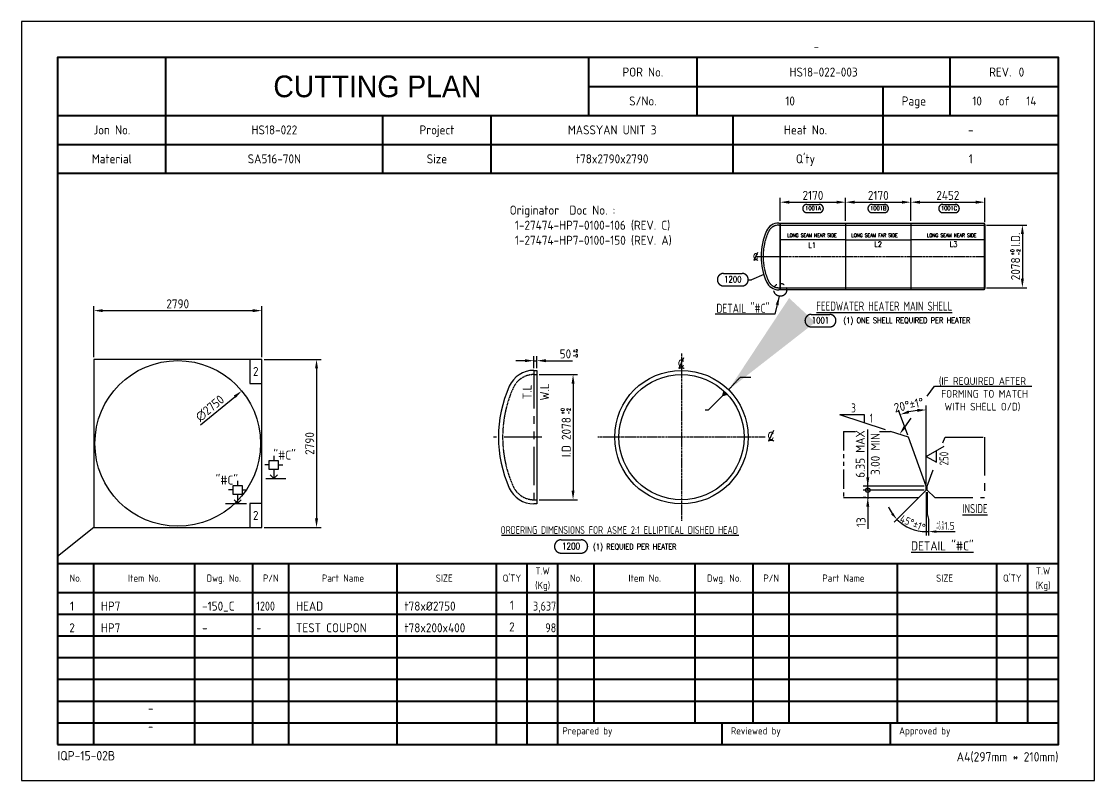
# Model space of a CAD drawing. Header units: millimetres. Extents: x -47360 to 661737, y -45870 to 354580.
# Drawn here: x 80000 to 97820, y 60000 to 72600 of the extents above; entities that cross this region are included whole.
import ezdxf
from ezdxf.enums import TextEntityAlignment as Align

# ---------------------------------------------------------------- set-up
doc = ezdxf.new("R2010")
doc.units = ezdxf.units.MM
doc.header["$LTSCALE"] = 10
for name, pattern in [('CENTER', [2, 1.25, -0.25, 0.25, -0.25]), ('CONT', [1, 1, 0]), ('DASHED', [0.75, 0.5, -0.25]), ('PHANTOM', [63.5, 31.75, -6.35, 6.35, -6.35, 6.35, -6.35])]:
    doc.linetypes.add(name, pattern=pattern)
for name, color, linetype in [('01_1  078xØ2750', 7, 'Continuous'), ('02_2  078x400x200', 7, 'Continuous'), ('11', 2, 'Continuous'), ('12', 1, 'CENTER'), ('12_Ejes principales', 1, 'CENTER'), ('13', 4, 'PHANTOM'), ('14', 3, 'DASHED'), ('15', 7, 'Continuous'), ('17', 7, 'Continuous'), ('GEN-ANN', 7, 'CONT'), ('GEN-TXT', 7, 'CONT'), ('N10_1  078x2790x2790', 7, 'Continuous'), ('T', 2, 'Continuous')]:
    doc.layers.add(name, color=color, linetype=linetype)
doc.layers.add('PAGE', color=9, linetype='Continuous', plot=False)
doc.layers.add('TITLE', color=15, linetype='Continuous', lineweight=40)
doc.styles.add('FRACTION', font='romans.shx', dxfattribs={"bigfont": 'FRACTION.shx'})
doc.styles.add('ROMANS', font='romans')
doc.styles.add('SIMPLEX', font='romans.shx', dxfattribs={"width": 0.8})
doc.styles.get("Standard").update_dxf_attribs({"font": 'isocp2.shx', "bigfont": 'whgtxt.shx'})
doc.dimstyles.new('ISO-25', dxfattribs={"dimscale": 60, "dimtxt": 2.5, "dimasz": 2.5, "dimexe": 1.25, "dimexo": 0.625, "dimtad": 1, "dimdec": 0, "dimdsep": 46, "dimtxsty": 'Standard', "dimcen": 2.5, "dimclrt": 2, "dimadec": 0, "dimazin": 0, "dimtfac": 1, "dimtdec": 0, "dimtmove": 0, "dimatfit": 3, "dimfxl": 1, "dimarcsym": 0})
doc.dimstyles.new('ISO-25 x2', dxfattribs={"dimscale": 60, "dimtxt": 2.5, "dimasz": 2.5, "dimexe": 1.25, "dimexo": 0.625, "dimtad": 1, "dimdec": 0, "dimlfac": 2, "dimdsep": 46, "dimtxsty": 'Standard', "dimcen": 2.5, "dimclrt": 2, "dimadec": 0, "dimazin": 0, "dimtfac": 1, "dimtdec": 0, "dimtmove": 0, "dimatfit": 3, "dimfxl": 1, "dimarcsym": 0})
doc.dimstyles.get("Standard").update_dxf_attribs({"dimtxt": 1, "dimasz": 1, "dimexe": 1, "dimexo": 1, "dimgap": 1, "dimtad": 1, "dimtxsty": 'Standard', "dimcen": 2.5, "dimadec": 0, "dimazin": 0, "dimtfac": 1, "dimtmove": 0, "dimatfit": 3, "dimfxl": 1, "dimarcsym": 0})

# ---------------------------------------------------------------- blocks, each defined once
blk = doc.blocks.new('CP00')
at = {"layer": 'PAGE'}
blk.add_line((20, 70), (10, 62), dxfattribs=at)
blk.add_lwpolyline([(0, 0), (297, 0), (297, 210), (0, 210)], close=True, dxfattribs=at)
at = {"layer": 'TITLE'}
for p, q in [((40, 184), (40, 200)), ((157, 184), (157, 200)), ((10, 184), (287, 184)), ((10, 168), (287, 168)), ((10, 60), (287, 60)), ((148.5, 16), (287, 16))]:
    blk.add_line(p, q, dxfattribs=at)
at = {"layer": 'TITLE', "color": 8}
for p, q in [((187, 184), (187, 200)), ((257, 184), (257, 192)), ((40, 168), (40, 184)), ((130, 168), (130, 184)), ((238.5, 168), (238.5, 184)), ((10, 176), (287, 176)), ((20, 10), (20, 60)), ((48, 10), (48, 60)), ((64, 10), (64, 60)), ((74, 10), (74, 60)), ((104, 10), (104, 60)), ((131.5, 10), (131.5, 60)), ((140, 10), (140, 60)), ((158.5, 16), (158.5, 60)), ((186.5, 16), (186.5, 60)), ((202.5, 16), (202.5, 60)), ((212.5, 16), (212.5, 60)), ((242.5, 16), (242.5, 60)), ((270, 16), (270, 60)), ((278.5, 16), (278.5, 60)), ((10, 52), (287, 52)), ((10, 46), (287, 46)), ((10, 40), (287, 40)), ((10, 34), (287, 34)), ((10, 28), (287, 28)), ((10, 22), (287, 22)), ((10, 16), (148.5, 16)), ((193.8, 16), (193.8, 10)), ((240.4, 16), (240.4, 10))]:
    blk.add_line(p, q, dxfattribs=at)
at = {"layer": 'TITLE', "color": 9}
for p, q in [((257, 192), (257, 200)), ((157, 192), (287, 192)), ((238.5, 184), (238.5, 192)), ((100, 168), (100, 184)), ((197, 168), (197, 184)), ((148.5, 10), (148.5, 60))]:
    blk.add_line(p, q, dxfattribs=at)
at = {"layer": 'TITLE', "color": 15}
blk.add_lwpolyline([(10, 10), (287, 10), (287, 200), (10, 200)], close=True, dxfattribs=at)
at = {"layer": 'PAGE', "color": 2}
blk.add_attdef('ATT_NESTINGPLANNO', text='', height=2.5, dxfattribs=at).set_placement((220, 203), align=Align.MIDDLE_CENTER)
for tag, p in [('ATT_OWNERITEMNO', (35, 7.09)), ('ATT_PARTNAME', (35, 2.09))]:
    blk.add_attdef(tag, text='', height=2.5, dxfattribs=at).set_placement(p, align=Align.MIDDLE_LEFT)
at = {"layer": 'TITLE', "color": 2}
for s, height, p in [('POR No.', 2.5, (172, 196)), ('S/No.', 2.5, (172, 188)), ('Page', 2.5, (247, 188)), ('of', 2.5, (272, 188)), ('Jon No.', 2.5, (25, 180)), ('Project', 2.5, (115, 180)), ('Heat No.', 2.5, (217, 180)), ('-', 2.5, (262.75, 180)), ('Material', 2.5, (25, 172)), ('Size', 2.5, (115, 172)), ("Q'ty", 2.5, (217, 172)), ('No.', 2, (15, 56)), ('Item No.', 2, (34, 56)), ('Dwg. No.', 2, (56, 56)), ('P/N', 2, (69, 56)), ('Part Name', 2, (89, 56)), ('SIZE', 2, (117, 56)), ("Q'TY", 2, (135.75, 56)), ('T.W', 2, (144.25, 58)), ('No.', 2, (153.5, 56)), ('Item No.', 2, (172.5, 56)), ('Dwg. No.', 2, (194.5, 56)), ('P/N', 2, (207.5, 56)), ('Part Name', 2, (227.5, 56)), ('SIZE', 2, (255.5, 56)), ("Q'TY", 2, (274.25, 56)), ('T.W', 2, (282.75, 58)), ('(Kg)', 2, (144.25, 54)), ('(Kg)', 2, (282.75, 54))]:
    blk.add_text(s, height=height, dxfattribs=at).set_placement(p, align=Align.MIDDLE_CENTER)
blk.add_text('REV.', height=2.5, dxfattribs=at).set_placement((274, 196), align=Align.MIDDLE_RIGHT)
blk.add_text('0', height=2.5, dxfattribs=at).set_placement((276, 196), align=Align.MIDDLE_LEFT)
for s, height, p in [('Prepared by', 2, (149.73, 12.75)), ('Reviewed by', 2, (196.33, 12.75)), ('Approved by', 2, (242.93, 12.75)), ('IQP-15-02B', 2.594, (10, 5.57))]:
    blk.add_text(s, height=height, dxfattribs=at).set_placement(p)
blk.add_text('A4(297mm * 210mm)', height=2.5936, dxfattribs=at).set_placement((287, 5.26), align=Align.RIGHT)
at = {"layer": 'TITLE', "color": 3, "insert": (98.5, 192), "char_height": 6, "width": 59.896, "attachment_point": 5}
blk.add_mtext('{\\fHYHeadLine-Medium|b0|i0|c129|p18;CUTTING PLAN}', dxfattribs=at)
at = {"layer": 'TITLE', "color": 2}
for tag, height, p in [('ATT_PORNO', 2.5, (222, 196)), ('ATT_CUTTINGPLANNO', 2.5, (212.75, 188)), ('ATT_PAGENO', 2.5, (264.5, 188)), ('ATT_PAGESUBTOTAL', 2.5, (279.5, 188)), ('ATT_WONO', 2.5, (70, 180)), ('ATT_PROJECT', 2.5, (163.5, 180)), ('ATT_PORWEIGHT', 2, (278.5, 89)), ('ATT_NETWEIGHT', 2, (278.5, 83)), ('ATT_SAVEWEIGHT', 2, (278.5, 77)), ('ATT_SCRAPWEIGHT', 2, (278.5, 71)), ('ATT_CUTTING', 2, (278.5, 65))]:
    blk.add_attdef(tag, text='', height=height, dxfattribs=at).set_placement(p, align=Align.MIDDLE_CENTER)
at = {"layer": 'TITLE', "color": 3}
for tag, p in [('ATT_MATERIAL', (70, 172)), ('ATT_SIZE', (163.5, 172)), ('ATT_QTY', (262.75, 172))]:
    blk.add_attdef(tag, text='', height=2.5, dxfattribs=at).set_placement(p, align=Align.MIDDLE_CENTER)
blk = doc.blocks.new('*D140')
at = {"color": 0, "lineweight": -2, "transparency": 16777216}
for p, q in [((81200, 67027), (81200, 67875)), ((81350, 67800), (83840, 67800)), ((83990, 67027), (83990, 67875))]:
    blk.add_line(p, q, dxfattribs=at)
at = {"color": 0, "transparency": 16777216}
for points in [[(81350, 67825), (81350, 67775), (81200, 67800)], [(83840, 67825), (83840, 67775), (83990, 67800)]]:
    blk.add_solid(points, dxfattribs=at)
at = {"layer": 'Defpoints', "color": 0, "transparency": 16777216}
for p in [(83990, 67800), (81200, 66990), (83990, 66990)]:
    blk.add_point(p, dxfattribs=at)
at = {"color": 2, "transparency": 16777216, "insert": (82595, 67913), "char_height": 150, "attachment_point": 5}
blk.add_mtext('2790', dxfattribs=at)
blk = doc.blocks.new('*D141')
at = {"color": 0, "lineweight": -2, "transparency": 16777216}
for p, q in [((84028, 66990), (84975, 66990)), ((84900, 66840), (84900, 64350)), ((84028, 64200), (84975, 64200))]:
    blk.add_line(p, q, dxfattribs=at)
at = {"color": 0, "transparency": 16777216}
for points in [[(84875, 66840), (84925, 66840), (84900, 66990)], [(84875, 64350), (84925, 64350), (84900, 64200)]]:
    blk.add_solid(points, dxfattribs=at)
at = {"layer": 'Defpoints', "color": 0, "transparency": 16777216}
for p in [(83990, 66990), (83990, 64200), (84900, 64200)]:
    blk.add_point(p, dxfattribs=at)
at = {"color": 2, "transparency": 16777216, "insert": (84787, 65595), "char_height": 150, "attachment_point": 5, "rotation": 90}
blk.add_mtext('2790', dxfattribs=at)
blk = doc.blocks.new('*D142')
at = {"color": 0, "lineweight": -2, "transparency": 16777216}
blk.add_line((82974, 65906), (83542, 66371), dxfattribs=at)
at = {"color": 0, "transparency": 16777216}
blk.add_solid([(83527, 66391), (83558, 66352), (83658, 66467)], dxfattribs=at)
at = {"layer": 'Defpoints', "color": 0, "transparency": 16777216}
for p in [(83658, 66467), (81532, 64723)]:
    blk.add_point(p, dxfattribs=at)
at = {"color": 2, "transparency": 16777216, "insert": (83129, 66178), "char_height": 150, "attachment_point": 5, "rotation": 39.3367}
blk.add_mtext('∅2750', dxfattribs=at)
blk = doc.blocks.new('$CL')
at = {"layer": 'GEN-TXT', "color": 2, "linetype": 'CONT'}
blk.add_line((0.031, 0.069), (-0.031, -0.069), dxfattribs=at)
blk.add_arc((0.003, -0.131), 0.0703, 61.7604, 118.2396, dxfattribs=at)
at = {"layer": 'GEN-TXT', "color": 2, "linetype": 'CONT', "style": 'FRACTION'}
blk.add_text('C', height=0.0938, dxfattribs=at).set_placement((0, 0), align=Align.MIDDLE)
blk = doc.blocks.new('$PNBR')
at = {"layer": 'GEN-ANN', "color": 7, "linetype": 'CONT'}
for p, q in [((0.125, 0.125), (0.5, 0.125)), ((0.125, -0.125), (0.5, -0.125))]:
    blk.add_line(p, q, dxfattribs=at)
for centre, start, end in [((0.125, 0), 90, 270), ((0.5, 0), 270, 90)]:
    blk.add_arc(centre, 0.125, start, end, dxfattribs=at)
at = {"layer": 'GEN-ANN', "color": 7, "linetype": 'CONT', "style": 'FRACTION'}
blk.add_attdef('PNB', text='', height=0.0938, dxfattribs=at).set_placement((0.313, -0.046), align=Align.CENTER)
blk = doc.blocks.new('*D234')
at = {"color": 0, "lineweight": -2, "transparency": 16777216}
for p, q in [((92601, 69292), (92601, 69675)), ((92751, 69600), (93536, 69600)), ((93686, 69292), (93686, 69675))]:
    blk.add_line(p, q, dxfattribs=at)
at = {"color": 0, "transparency": 16777216}
for points in [[(92751, 69625), (92751, 69575), (92601, 69600)], [(93536, 69625), (93536, 69575), (93686, 69600)]]:
    blk.add_solid(points, dxfattribs=at)
at = {"layer": 'Defpoints', "color": 0, "transparency": 16777216}
for p in [(93686, 69600), (92601, 69254), (93686, 69254)]:
    blk.add_point(p, dxfattribs=at)
at = {"color": 2, "transparency": 16777216, "insert": (93144, 69713), "char_height": 150, "attachment_point": 5}
blk.add_mtext('2170', dxfattribs=at)
blk = doc.blocks.new('*D235')
at = {"color": 0, "lineweight": -2, "transparency": 16777216}
for p, q in [((93686, 69292), (93686, 69675)), ((93836, 69600), (94621, 69600)), ((94771, 69292), (94771, 69675))]:
    blk.add_line(p, q, dxfattribs=at)
at = {"color": 0, "transparency": 16777216}
for points in [[(93836, 69625), (93836, 69575), (93686, 69600)], [(94621, 69625), (94621, 69575), (94771, 69600)]]:
    blk.add_solid(points, dxfattribs=at)
at = {"layer": 'Defpoints', "color": 0, "transparency": 16777216}
for p in [(94771, 69600), (93686, 69254), (94771, 69254)]:
    blk.add_point(p, dxfattribs=at)
at = {"color": 2, "transparency": 16777216, "insert": (94229, 69713), "char_height": 150, "attachment_point": 5}
blk.add_mtext('2170', dxfattribs=at)
blk = doc.blocks.new('*D236')
at = {"color": 0, "lineweight": -2, "transparency": 16777216}
for p, q in [((94771, 69292), (94771, 69675)), ((94921, 69600), (95847, 69600)), ((95997, 69267), (95997, 69675))]:
    blk.add_line(p, q, dxfattribs=at)
at = {"color": 0, "transparency": 16777216}
for points in [[(94921, 69625), (94921, 69575), (94771, 69600)], [(95847, 69625), (95847, 69575), (95997, 69600)]]:
    blk.add_solid(points, dxfattribs=at)
at = {"layer": 'Defpoints', "color": 0, "transparency": 16777216}
for p in [(95997, 69600), (94771, 69255), (95997, 69229)]:
    blk.add_point(p, dxfattribs=at)
at = {"color": 2, "transparency": 16777216, "insert": (95384, 69713), "char_height": 150, "attachment_point": 5}
blk.add_mtext('2452', dxfattribs=at)
blk = doc.blocks.new('*D237')
at = {"color": 0, "lineweight": -2, "transparency": 16777216}
for p, q in [((96028, 69220), (96697, 69220)), ((96622, 69070), (96622, 68331)), ((96028, 68181), (96697, 68181))]:
    blk.add_line(p, q, dxfattribs=at)
at = {"color": 0, "transparency": 16777216}
for points in [[(96597, 69070), (96647, 69070), (96622, 69220)], [(96597, 68331), (96647, 68331), (96622, 68181)]]:
    blk.add_solid(points, dxfattribs=at)
at = {"layer": 'Defpoints', "color": 0, "transparency": 16777216}
for p in [(95991, 69220), (95991, 68181), (96622, 68181)]:
    blk.add_point(p, dxfattribs=at)
at = {"color": 2, "transparency": 16777216, "insert": (96508, 68700), "char_height": 150, "attachment_point": 5, "rotation": 90}
blk.add_mtext('2078  I.D.', dxfattribs=at)
blk = doc.blocks.new('*D246')
at = {"color": 0, "lineweight": -2, "transparency": 16777216}
for p, q in [((88598, 66739), (89235, 66739)), ((89160, 66589), (89160, 64811)), ((88598, 64661), (89235, 64661))]:
    blk.add_line(p, q, dxfattribs=at)
at = {"color": 0, "transparency": 16777216}
for points in [[(89135, 66589), (89185, 66589), (89160, 66739)], [(89135, 64811), (89185, 64811), (89160, 64661)]]:
    blk.add_solid(points, dxfattribs=at)
at = {"layer": 'Defpoints', "color": 0, "transparency": 16777216}
for p in [(88560, 66739), (88560, 64661), (89160, 64661)]:
    blk.add_point(p, dxfattribs=at)
at = {"color": 2, "transparency": 16777216, "insert": (89047, 65700), "char_height": 150, "attachment_point": 5, "rotation": 90}
blk.add_mtext('I.D 2078', dxfattribs=at)
blk = doc.blocks.new('*D247')
at = {"color": 0, "lineweight": -2, "transparency": 16777216}
for p, q in [((88510, 66846), (88510, 67044)), ((88560, 66846), (88560, 67044)), ((88360, 66969), (88210, 66969)), ((88510, 66969), (88560, 66969)), ((88710, 66969), (89153, 66969))]:
    blk.add_line(p, q, dxfattribs=at)
at = {"color": 0, "transparency": 16777216}
for points in [[(88360, 66994), (88360, 66944), (88510, 66969)], [(88710, 66994), (88710, 66944), (88560, 66969)]]:
    blk.add_solid(points, dxfattribs=at)
at = {"layer": 'Defpoints', "color": 0, "transparency": 16777216}
for p in [(88510, 66969), (88510, 66809), (88560, 66809)]:
    blk.add_point(p, dxfattribs=at)
at = {"color": 2, "transparency": 16777216, "insert": (89033, 67082), "char_height": 150, "attachment_point": 5}
blk.add_mtext('50', dxfattribs=at)
blk = doc.blocks.new('_Small')
at = {"color": 0, "linetype": 'ByBlock', "lineweight": -2}
blk.add_circle((0, 0), 0.25, dxfattribs=at)
blk = doc.blocks.new('*D281')
at = {"color": 0, "lineweight": -2, "transparency": 16777216}
for p, q in [((94054, 65034), (94054, 65184)), ((94989, 64884), (93979, 64884)), ((94054, 64821), (94054, 64884)), ((94989, 64821), (93979, 64821)), ((94054, 64821), (94054, 64671))]:
    blk.add_line(p, q, dxfattribs=at)
at = {"color": 0, "transparency": 16777216}
blk.add_solid([(94029, 65034), (94079, 65034), (94054, 64884)], dxfattribs=at)
at = {"layer": 'Defpoints', "color": 0, "transparency": 16777216}
for p in [(94054, 64884), (95026, 64884), (95026, 64821)]:
    blk.add_point(p, dxfattribs=at)
at = {"color": 0, "lineweight": -2, "transparency": 16777216, "xscale": 150, "yscale": 150, "zscale": 150, "rotation": 90}
blk.add_blockref('_Small', (94054, 64821), dxfattribs=at)
blk = doc.blocks.new('*D282')
at = {"color": 0, "lineweight": -2, "transparency": 16777216}
for p, q in [((94054, 64821), (94054, 64971)), ((94989, 64821), (93979, 64821)), ((94024, 64696), (93979, 64696)), ((94054, 64821), (94054, 64696)), ((94054, 64546), (94054, 64180))]:
    blk.add_line(p, q, dxfattribs=at)
at = {"color": 0, "transparency": 16777216}
blk.add_solid([(94029, 64546), (94079, 64546), (94054, 64696)], dxfattribs=at)
at = {"layer": 'Defpoints', "color": 0, "transparency": 16777216}
for p in [(94054, 64696), (94062, 64696), (95026, 64821)]:
    blk.add_point(p, dxfattribs=at)
at = {"color": 2, "transparency": 16777216, "insert": (93942, 64288), "char_height": 150, "attachment_point": 5, "rotation": 90}
blk.add_mtext('13', dxfattribs=at)
blk = doc.blocks.new('_None')
blk = doc.blocks.new('*D283')
at = {"color": 0, "lineweight": -2, "transparency": 16777216}
for p, q in [((94718, 65732), (94567, 66147)), ((95026, 64922), (95026, 66228))]:
    blk.add_line(p, q, dxfattribs=at)
blk.add_arc((95026, 64884), 1269, 96.7786, 103.2214, dxfattribs=at)
at = {"color": 0, "transparency": 16777216}
for points in [[(94743, 66095), (94729, 66143), (94592, 66076)], [(94875, 66169), (94878, 66119), (95026, 66153)]]:
    blk.add_solid(points, dxfattribs=at)
at = {"layer": 'Defpoints', "color": 0, "transparency": 16777216}
for p in [(94879, 66144), (94730, 65697), (95026, 64884), (95026, 64884), (95026, 64821)]:
    blk.add_point(p, dxfattribs=at)
at = {"color": 2, "transparency": 16777216, "insert": (94735, 66234), "char_height": 150, "attachment_point": 5, "rotation": 12.1757}
blk.add_mtext('20°%%P1%%D', dxfattribs=at)

msp = doc.modelspace()

# ---------------------------------------------------------------- hatches: boundary and pattern name
at = {"layer": '15'}
h = msp.add_hatch(color=256, dxfattribs=at)
h.paths.add_polyline_path([(91641.46, 66384.62), (91663.26, 66465.99, -0.00304812), (91693.22, 66436.39)])
h.paths.add_polyline_path([(91641.46, 66384.62), (91693.22, 66436.39, -0.00304812), (91722.82, 66406.42)])

# ---------------------------------------------------------------- linework, layer by layer
for p, q in [((94054.35, 65184.37), (94054.35, 65824.62)), ((84060.47, 65015), (84390.23, 65015)), ((94897.36, 64692.08), (94494.03, 64288.74)), ((95026.15, 64788.99), (95026.15, 64068.33)), ((95038.9, 64788.99), (95038.9, 64428.66)), ((83389.77, 64600), (83735.05, 64600)), ((95038.9, 64428.66), (95064.4, 64337.72)), ((95064.4, 64337.72), (95064.4, 64068.33)), ((95026.15, 64132.08), (95064.4, 64132.08)), ((95191.9, 64132.08), (95503.18, 64132.08))]:
    msp.add_line(p, q)
for points in [[(95042.11, 66381.67), (95161.28, 66545.58), (96776.58, 66545.58)], [(94668.5, 65867.83), (94775.74, 66015.32)]]:
    msp.add_lwpolyline(points)
for start, end in [(203.757914, 214.378957), (225, 270)]:
    msp.add_arc((95026.15, 64820.87), 688.79, start, end)
for points in [[(94648.28, 65882.53), (94580.29, 65746.5), (94688.72, 65853.13)], [(94441.33, 64418.36), (94474.03, 64445.5), (94539.1, 64333.82)], [(95191.9, 64153.33), (95191.9, 64110.83), (95064.4, 64132.08)]]:
    msp.add_solid(points)
at = {"layer": '01_1  078xØ2750'}
msp.add_circle((82595, 65595), 1375, dxfattribs=at)
at = {"layer": '02_2  078x400x200'}
for points in [[(83990, 66990), (83790, 66990), (83790, 66590), (83990, 66590)], [(83990, 64600), (83790, 64600), (83790, 64200), (83990, 64200)]]:
    msp.add_lwpolyline(points, close=True, dxfattribs=at)
at = {"layer": '11', "color": 3}
for p, q in [((93686.2, 69254.5), (93686.2, 68145.5)), ((94771.2, 69254.5), (94771.2, 68145.5)), ((93686.2, 68977.25), (92601.2, 68977.25)), ((95997.31, 68977.25), (94771.2, 68977.25)), ((93653.55, 65795.87), (93852.36, 65795.87)), ((94247.2, 65795.87), (94430.26, 65795.87)), ((94730.33, 65697.14), (94430.26, 65795.87)), ((95026.15, 64884.37), (94730.33, 65697.14)), ((95026.15, 64820.87), (95026.15, 64884.37)), ((93653.55, 64695.87), (94901.15, 64695.87)), ((94901.15, 64695.87), (95026.15, 64820.87))]:
    msp.add_line(p, q, dxfattribs=at)
at = {"layer": '11'}
msp.add_line((91914.6, 64067.23), (87970.49, 64067.23), dxfattribs=at)
at = {"layer": '11', "color": 3}
msp.add_lwpolyline([(92576.12, 69254.5), (92601.2, 69254.5), (92601.2, 68145.5), (92576.12, 68145.5)], dxfattribs=at)
msp.add_lwpolyline([(92601.2, 69254.5), (95988.04, 69254.5), (95997.31, 69229.02), (95997.31, 68170.98), (95988.04, 68145.5), (92601.2, 68145.5)], close=True, dxfattribs=at)
for centre, radius, start, end in [((92576.6, 69029.61), 224.89, 90.120932, 155.581912), ((93314.55, 68700), 1033.1, 155.855394, 204.144606), ((92576.6, 68370.39), 224.89, 204.418088, 269.879068)]:
    msp.add_arc(centre, radius, start, end, dxfattribs=at)
at = {"layer": '12', "ltscale": 3}
for p, q in [((92201.69, 68700), (95997.31, 68700)), ((90960.25, 67089.7), (90960.25, 64310.3)), ((92349.94, 65700), (89570.55, 65700))]:
    msp.add_line(p, q, dxfattribs=at)
at = {"layer": '12_Ejes principales', "ltscale": 50}
for p, q in [((92206.32, 68700), (92686.89, 68700)), ((88640.18, 65700), (87840.81, 65700))]:
    msp.add_line(p, q, dxfattribs=at)
at = {"layer": '13', "ltscale": 2}
for p, q in [((88510.25, 66809), (88510.25, 64591)), ((95303.26, 65604.49), (95336.98, 65697.14)), ((95336.98, 65697.14), (95990.42, 65697.14)), ((95990.42, 65697.14), (95990.42, 64695.87)), ((95041.15, 64884.37), (95141.32, 65159.57)), ((95166.15, 64695.87), (95041.15, 64820.87)), ((95166.15, 64695.87), (95990.42, 64695.87))]:
    msp.add_line(p, q, dxfattribs=at)
at = {"layer": '13'}
for p, q in [((93653.55, 65795.87), (93653.55, 64695.87)), ((95041.15, 64820.87), (95041.15, 64884.37))]:
    msp.add_line(p, q, dxfattribs=at)
msp.add_circle((92601.2, 68145.5), 107.08, dxfattribs=at)
at = {"layer": '14', "color": 6, "ltscale": 2}
for p, q in [((92576.2, 69219.5), (92601.2, 69219.5)), ((93686.2, 68977.25), (94771.2, 68977.25)), ((92576.2, 68180.5), (92601.2, 68180.5))]:
    msp.add_line(p, q, dxfattribs=at)
at = {"layer": '14', "color": 6}
for p, q in [((88510.25, 66739), (88560.25, 66739)), ((88510.25, 64661), (88560.25, 64661))]:
    msp.add_line(p, q, dxfattribs=at)
at = {"layer": '14', "color": 6, "ltscale": 2}
for points in [[(92601.2, 69219.5), (95990.96, 69219.5), (95997.31, 69225.85)], [(92601.2, 68180.5), (95990.96, 68180.5), (95997.31, 68174.15)]]:
    msp.add_lwpolyline(points, dxfattribs=at)
for centre, radius, start, end in [((92576.6, 69029.61), 189.89, 90.121044, 155.531151), ((93314.55, 68700), 998.1, 155.855394, 204.144606), ((92576.6, 68370.39), 189.89, 204.468849, 269.878956)]:
    msp.add_arc(centre, radius, start, end, dxfattribs=at)
at = {"layer": '14', "color": 6}
for centre, radius, start, end in [((88511.05, 66359.23), 379.78, 90.121044, 155.531151), ((89986.95, 65700), 1996.2, 155.855394, 204.144606), ((88511.05, 65040.77), 379.78, 204.468849, 269.878956)]:
    msp.add_arc(centre, radius, start, end, dxfattribs=at)
at = {"layer": '15', "linetype": 'Continuous'}
msp.add_line((95988.04, 69254.5), (95988.04, 68145.5), dxfattribs=at)
at = {"layer": '15'}
for p, q in [((92070.55, 68314.03, -106440818.53), (92122.92, 68314.03, -106440818.53)), ((92512.87, 67738.65), (91518.11, 67738.65)), ((91693.22, 66436.39), (91406.27, 66149.43)), ((91663.26, 66465.99), (91641.46, 66384.62)), ((91722.82, 66406.42), (91641.46, 66384.62)), ((94001.42, 66069.12), (93587.78, 66069.12)), ((94350.96, 65821.15), (93587.78, 66069.12)), ((94001.42, 65934.72), (94001.42, 66069.12)), ((95026.15, 65380.45), (95321.35, 65550.88)), ((95194.96, 65282.99), (95194.96, 65477.91)), ((95026.15, 65380.45), (95194.96, 65282.99))]:
    msp.add_line(p, q, dxfattribs=at)
at = {"layer": '17'}
msp.add_line((91406.27, 66149.43), (91354.27, 66149.43), dxfattribs=at)
at = {"layer": 'N10_1  078x2790x2790', "color": 3}
msp.add_lwpolyline([(83990, 64200), (83990, 66990), (81200, 66990), (81200, 64200)], close=True, dxfattribs=at)
msp.add_lwpolyline([(88510.1, 66809), (88560.25, 66809), (88560.25, 64591), (88510.1, 64591)], dxfattribs=at)
for radius in [1109, 1039]:
    msp.add_circle((90960.25, 65700), radius, dxfattribs=at)
for centre, radius, start, end in [((88511.05, 66359.23), 449.77, 90.120932, 155.581912), ((89986.95, 65700), 2066.2, 155.855394, 204.144606), ((88511.05, 65040.77), 449.77, 204.418088, 269.879068)]:
    msp.add_arc(centre, radius, start, end, dxfattribs=at)
at = {"layer": 'T'}
for p, q in [((84115.12, 65240), (84040.12, 65240)), ((84190.12, 65390), (84190.12, 65315)), ((84265.12, 65240), (84340.12, 65240)), ((84190.12, 65165), (84190.12, 65015)), ((83589.88, 64975), (83589.88, 64900)), ((83514.88, 64825), (83439.88, 64825)), ((83589.88, 64750), (83589.88, 64600)), ((83664.88, 64825), (83739.88, 64825))]:
    msp.add_line(p, q, dxfattribs=at)
for points in [[(84115.12, 65315), (84265.12, 65315), (84265.12, 65165), (84115.12, 65165)], [(83514.88, 64900), (83664.88, 64900), (83664.88, 64750), (83514.88, 64750)]]:
    msp.add_lwpolyline(points, close=True, dxfattribs=at)
for points in [[(84130.12, 65075), (84190.12, 65015), (84250.12, 65075)], [(83529.88, 64660), (83589.88, 64600), (83649.88, 64660)]]:
    msp.add_lwpolyline(points, dxfattribs=at)

# ---------------------------------------------------------------- block references
ref = msp.add_blockref('CP00', (80000, 60000), dxfattribs=dict(xscale=60, yscale=60, zscale=60))
ref.add_attrib('ATT_WONO', 'HS18-022', dxfattribs={"layer": 'TITLE', "color": 2, "height": 150}).set_placement((84200, 70800), align=Align.MIDDLE_CENTER)
ref.add_attrib('ATT_PROJECT', 'MASSYAN UNIT 3', dxfattribs={"layer": 'TITLE', "color": 2, "height": 150}).set_placement((89810, 70800), align=Align.MIDDLE_CENTER)
ref.add_attrib('ATT_PORNO', 'HS18-022-003', dxfattribs={"layer": 'TITLE', "color": 2, "height": 150}).set_placement((93320, 71760), align=Align.MIDDLE_CENTER)
ref.add_attrib('ATT_OWNERITEMNO', '-', dxfattribs={"layer": 'PAGE', "color": 2, "height": 150}).set_placement((82100, 61200), align=Align.MIDDLE_LEFT)
ref.add_attrib('ATT_PARTNAME', '-', dxfattribs={"layer": 'PAGE', "color": 2, "height": 150}).set_placement((82100, 60900), align=Align.MIDDLE_LEFT)
ref.add_attrib('ATT_MATERIAL', 'SA516-70N', dxfattribs={"layer": 'TITLE', "color": 3, "height": 150}).set_placement((84200, 70320), align=Align.MIDDLE_CENTER)
ref.add_attrib('ATT_SIZE', 't78x2790x2790', dxfattribs={"layer": 'TITLE', "color": 3, "height": 150}).set_placement((89810, 70320), align=Align.MIDDLE_CENTER)
ref.add_attrib('ATT_QTY', '1', dxfattribs={"layer": 'TITLE', "color": 3, "height": 150}).set_placement((95765, 70320), align=Align.MIDDLE_CENTER)
ref.add_attrib('ATT_NESTINGPLANNO', '-', dxfattribs={"layer": 'PAGE', "color": 2, "height": 150}).set_placement((93200, 72180), align=Align.MIDDLE_CENTER)
ref.add_attrib('ATT_CUTTINGPLANNO', '10', dxfattribs={"layer": 'TITLE', "color": 2, "height": 150}).set_placement((92765, 71280), align=Align.MIDDLE_CENTER)
ref.add_attrib('ATT_PAGENO', '10', dxfattribs={"layer": 'TITLE', "color": 2, "height": 150}).set_placement((95870, 71280), align=Align.MIDDLE_CENTER)
ref.add_attrib('ATT_PAGESUBTOTAL', '14', dxfattribs={"layer": 'TITLE', "color": 2, "height": 150}).set_placement((96770, 71280), align=Align.MIDDLE_CENTER)
at = {"layer": '15'}
ref = msp.add_blockref('$PNBR', (92973.95, 69495.48), dxfattribs=dict(at, xscale=548.7975689143431, yscale=548.7975689143431, zscale=548.7975689143431))
ref.add_attrib('PNB', '1001A', dxfattribs={"layer": '11', "height": 70, "style": 'FRACTION', "width": 0.8}).set_placement((93145.45, 69465.08), align=Align.CENTER)
ref = msp.add_blockref('$PNBR', (94056.09, 69495.48), dxfattribs=dict(at, xscale=548.7975689143431, yscale=548.7975689143431, zscale=548.7975689143431))
ref.add_attrib('PNB', '1001B', dxfattribs={"layer": '11', "height": 70, "style": 'FRACTION', "width": 0.8}).set_placement((94227.59, 69465.08), align=Align.CENTER)
ref = msp.add_blockref('$PNBR', (95232.06, 69495.48), dxfattribs=dict(at, xscale=548.7975689143431, yscale=548.7975689143431, zscale=548.7975689143431))
ref.add_attrib('PNB', '1001C', dxfattribs={"layer": '11', "height": 70, "style": 'FRACTION', "width": 0.8}).set_placement((95403.56, 69465.08), align=Align.CENTER)
for p, xscale, yscale, zscale in [((92192.42, 68701.23), 959.9999999999998, 959.9999999999998, 959.9999999999998), ((90956.98, 66925.48), 1280, 1280, 1280), ((92446.88, 65723.2), 1279.999999999999, 1279.999999999999, 1279.999999999999)]:
    msp.add_blockref('$CL', p, dxfattribs=dict(at, xscale=xscale, yscale=yscale, zscale=zscale))
ref = msp.add_blockref('$PNBR', (91556.05, 68314.03, -106440818.53), dxfattribs=dict(at, xscale=823.1963533715145, yscale=823.1963533715145, zscale=823.1963533715145))
ref.add_attrib('PNB', '1200', dxfattribs={"layer": '11', "color": 3, "height": 105, "style": 'FRACTION', "width": 0.8}).set_placement((91813.3, 68268.41, -106440818.53), align=Align.CENTER)
ref = msp.add_blockref('$PNBR', (93011.67, 67633.91, -70960545.69), dxfattribs=dict(at, xscale=823.1963533715145, yscale=823.196353371512, zscale=823.196353371513))
ref.add_attrib('PNB', '1001', dxfattribs={"layer": '11', "height": 105, "style": 'FRACTION', "width": 0.8}).set_placement((93268.92, 67588.3, -70960545.69), align=Align.CENTER)
ref = msp.add_blockref('$PNBR', (88851.5, 63885.5), dxfattribs=dict(at, xscale=881.9960958425825, yscale=881.9960958425825, zscale=881.9960958425825))
ref.add_attrib('PNB', '1200', dxfattribs={"layer": '11', "height": 110.25, "style": 'FRACTION', "width": 0.8}).set_placement((89127.13, 63836.63), align=Align.CENTER)

# ---------------------------------------------------------------- texts
at = {"color": 2}
for s, height, width, p in [('DETAIL "#C"', 150, 0.85, (91540.19, 67764.22)), ('%%UFEEDWATER HEATER MAIN SHELL', 150, 0.8, (93200, 67800)), ('3', 150, 0.8, (93779.96, 66109.98)), ('1', 150, 0.8, (94088.31, 65940.54)), ('-0.8', 63.75, 0.8, (95187.53, 64166.32)), ('+1.5', 63.75, 0.8, (95195.62, 64245.6))]:
    msp.add_text(s, height=height, dxfattribs=dict(at, width=width)).set_placement(p)
at = {"color": 2, "style": 'SIMPLEX', "width": 0.8}
for s, p in [('+2', (89155.26, 67108.05)), ('-0', (89155.26, 67028.05))]:
    msp.add_text(s, height=48, dxfattribs=at).set_placement(p)
at = {"color": 2, "width": 0.8}
msp.add_text('250', height=150, rotation=90, dxfattribs=at).set_placement((95394.4, 65231.08))
for s, height, p in [('%%UINSIDE', 150, (95834.69, 64514.11)), ('ORDERING DIMENSIONS FOR ASME 2:1 ELLIPTICAL DISHED HEAD', 127.5, (89927.62, 64158.31))]:
    msp.add_text(s, height=height, dxfattribs=at).set_placement(p, align=Align.MIDDLE_CENTER)
at = {"color": 2}
msp.add_text('%%UDETAIL "#C"', height=150, dxfattribs=at).set_placement((94773.18, 63819.97))
at = {"color": 2, "char_height": 127.5, "attachment_point": 5}
for s, insert in [('(IF REQUIRED AFTER\\P FORMING TO MATCH \\PWITH SHELL O/D)', (95958.17, 66412.34)), ('1.5', (95411.29, 64227.7))]:
    msp.add_mtext(s, dxfattribs=dict(at, insert=insert))
at = {"color": 2, "attachment_point": 5}
for s, insert, char_height, rotation in [('T.L', (88397.75, 66451.54), 150, 90), ('W.L', (88687.3, 66451.54), 150, 90), ('6.35 MAX\\P3.00 MIN', (94054.35, 65420), 150, 90), ('45°%%P1%%D', (94799.16, 64272.85), 127.5, 337.5)]:
    msp.add_mtext(s, dxfattribs=dict(at, insert=insert, char_height=char_height, rotation=rotation))
at = {"layer": '11', "style": 'SIMPLEX', "width": 0.85}
for s, p in [('L1', (93066.33, 68843.33, 70960545.69)), ('L2', (94161.1, 68857.52, 70960545.69)), ('L3', (95415.28, 68857.52, 70960545.69))]:
    msp.add_text(s, height=90, dxfattribs=at).set_placement(p)
at = {"layer": '15', "style": 'SIMPLEX', "width": 0.8}
for s, p in [('LONG SEAM NEAR SIDE', (92717.12, 69020.66, 70960545.69)), ('LONG SEAM FAR SIDE', (93782.31, 69020.66, 70960545.69)), ('LONG SEAM NEAR SIDE', (95037.5, 69020.66, 70960545.69))]:
    msp.add_text(s, height=60, dxfattribs=at).set_placement(p)
at = {"layer": '15', "color": 2, "style": 'SIMPLEX', "width": 0.8}
for s, p in [('+0', (96486.87, 68715.04)), ('-2', (96586.87, 68715.04)), ('+0', (89017.69, 66076.36)), ('-2', (89117.69, 66076.36))]:
    msp.add_text(s, height=60, rotation=90, dxfattribs=at).set_placement(p)
msp.add_text('(1) ONE SHELL REQUIRED PER HEATER', height=90, dxfattribs=at).set_placement((94703.66, 67638.7, -70960545.69), align=Align.MIDDLE_CENTER)
msp.add_text('(1) REQUIED PER HEATER', height=90, dxfattribs=at).set_placement((89492.23, 63881.63), align=Align.MIDDLE_LEFT)
at = {"layer": 'T'}
for s, p in [('2', (83890, 66790)), ('"#C"', (84370.19, 65402)), ('"#C"', (83409.81, 64987)), ('2', (83890, 64400))]:
    msp.add_text(s, height=150, dxfattribs=at).set_placement(p, align=Align.MIDDLE_CENTER)
for s, p in [('1', (80840, 62820)), ('2', (80840, 62460))]:
    msp.add_text(s, height=150, dxfattribs=at).set_placement(p, align=Align.CENTER)
for s, p in [('HP7', (81320, 62820)), ('-150_C', (83000, 62820)), ('HEAD', (84560, 62820)), ('t78x%%C2750', (86360, 62820)), ('HP7', (81320, 62460)), ('TEST COUPON', (84560, 62460)), ('t78x200x400', (86360, 62460)), ('-', (83000, 62460))]:
    msp.add_text(s, height=150, dxfattribs=at).set_placement(p)
at = {"layer": 'T', "width": 0.9}
for s, p in [('1200', (83900, 62820)), ('-', (83900, 62460))]:
    msp.add_text(s, height=150, dxfattribs=at).set_placement(p)
at = {"layer": 'T'}
for s, p in [('1', (88145, 62910)), ('2', (88145, 62550))]:
    msp.add_text(s, height=150, dxfattribs=at).set_placement(p, align=Align.MIDDLE)
at = {"layer": 'T', "width": 0.9}
for s, p in [('3,637', (88880, 62820)), ('98', (88880, 62460))]:
    msp.add_text(s, height=150, dxfattribs=at).set_placement(p, align=Align.RIGHT)
at = {"layer": 'T', "insert": (88108.16, 69543.04), "char_height": 150, "width": 3304.3281, "attachment_point": 1}
msp.add_mtext('Originator  Doc No. : \\P 1-27474-HP7-0100-106 (REV. C)\\P 1-27474-HP7-0100-150 (REV. A)', dxfattribs=at)

# ---------------------------------------------------------------- dimensions: what is measured, and where the dimension line sits
for base, p1, p2, dimstyle, picture, middle in [((93686.2, 69600), (92601.2, 69254.5), (93686.2, 69254.5), 'ISO-25 x2', '*D234', (93143.61, 69600)), ((88510.25, 66969.11), (88560.25, 66809), (88510.25, 66809), 'ISO-25', '*D247', (89032.94, 66969.11))]:
    dim = msp.add_linear_dim(base=base, p1=p1, p2=p2, dimstyle=dimstyle)
    dim.commit()
    dim.dimension.update_dxf_attribs({"geometry": picture, "text_midpoint": middle, "dimtype": 160})
for base, p1, p2, dimstyle, picture, middle in [((94771.2, 69600), (93686.2, 69254.5), (94771.2, 69254.5), 'ISO-25 x2', '*D235', (94228.7, 69712.51)), ((95997.31, 69600), (94771.2, 69254.5), (95997.31, 69229.02), 'ISO-25 x2', '*D236', (95384.25, 69712.51)), ((83990, 67800), (81200, 66990), (83990, 66990), 'ISO-25', '*D140', (82595, 67912.51))]:
    dim = msp.add_linear_dim(base=base, p1=p1, p2=p2, dimstyle=dimstyle)
    dim.commit()
    dim.dimension.update_dxf_attribs({"geometry": picture, "text_midpoint": middle})
for base, p1, p2, text, dimstyle, picture, middle in [((96621.7, 68180.5), (95990.96, 69219.5), (95990.96, 68180.5), '<>  I.D.', 'ISO-25 x2', '*D237', (96508.16, 68700)), ((89160.25, 64661), (88560.25, 66739), (88560.25, 64661), 'I.D <>', 'ISO-25', '*D246', (89046.7, 65700))]:
    dim = msp.add_linear_dim(base=base, p1=p1, p2=p2, angle=90, text=text, dimstyle=dimstyle)
    dim.commit()
    dim.dimension.update_dxf_attribs({"geometry": picture, "text_midpoint": middle})
dim = msp.add_linear_dim(base=(84900, 64200), p1=(83990, 66990), p2=(83990, 64200), angle=90, dimstyle='ISO-25')
dim.commit()
dim.dimension.update_dxf_attribs({"geometry": '*D141', "text_midpoint": (84787.49, 65595)})
dim = msp.add_diameter_dim_2p(p1=(81531.53, 64723.42), p2=(83658.47, 66466.58), dimstyle='ISO-25')
dim.commit()
dim.dimension.update_dxf_attribs({"geometry": '*D142', "text_midpoint": (83200.17, 66090.97), "dimtype": 163})
dim = msp.add_angular_dim_2l(base=(94878.88, 66144.39), line1=((95026.15, 64884.37), (94730.33, 65697.14)), line2=((95026.15, 64820.87), (95026.15, 64884.37)), text='<>%%P1%%D', dimstyle='ISO-25')
dim.commit()
dim.dimension.update_dxf_attribs({"geometry": '*D283', "text_midpoint": (94758.59, 66124.43), "dimtype": 162})
for base, p2, text, override, picture, middle in [((94054.35, 64884.37), (95026.15, 64884.37), ' ', {"dimblk1": 'Small', "dimsah": 1}, '*D281', (94054.35, 64852.62)), ((94054.35, 64695.87), (94061.89, 64695.87), '13', {"dimblk1": 'None', "dimsah": 1}, '*D282', (93941.85, 64287.76))]:
    dim = msp.add_linear_dim(base=base, p1=(95026.15, 64820.87), p2=p2, angle=90, text=text, dimstyle='ISO-25', override=override)
    dim.commit()
    dim.dimension.update_dxf_attribs({"geometry": picture, "text_midpoint": middle})

# ---------------------------------------------------------------- leaders
msp.add_leader([(92583.54, 68039.89), (92512.87, 67738.65)], dimstyle='ISO-25', override={"dimgap": 0.625, "dimtad": 0})
at = {"layer": '15'}
msp.add_leader([(92327.84, 68402.29, 35480272.84), (92122.92, 68314.03, 35480272.84)], dimstyle='Standard', override={"dimtxt": 60, "dimasz": 60, "dimexe": 60, "dimexo": 30, "dimgap": 30, "dimtad": 0, "dimtih": 0, "dimtoh": 0, "dimdec": 1, "dimrnd": 0.5, "dimzin": 8, "dimtxsty": 'SIMPLEX', "dimcen": 30, "dimclrt": 7, "dimtdec": 2, "dimtofl": 1, "dimtzin": 8}, dxfattribs=at)
at = {"layer": '17', "color": 7, "linetype": 'CONT'}
msp.add_leader([(91742.61, 66486), (91934.15, 66693.06), (92113.41, 66693.06)], dimstyle='ISO-25', override={"dimtxt": 30, "dimasz": 30, "dimgap": 20, "dimtxsty": 'ROMANS'}, dxfattribs=at)

doc.saveas('drawing.dxf')
